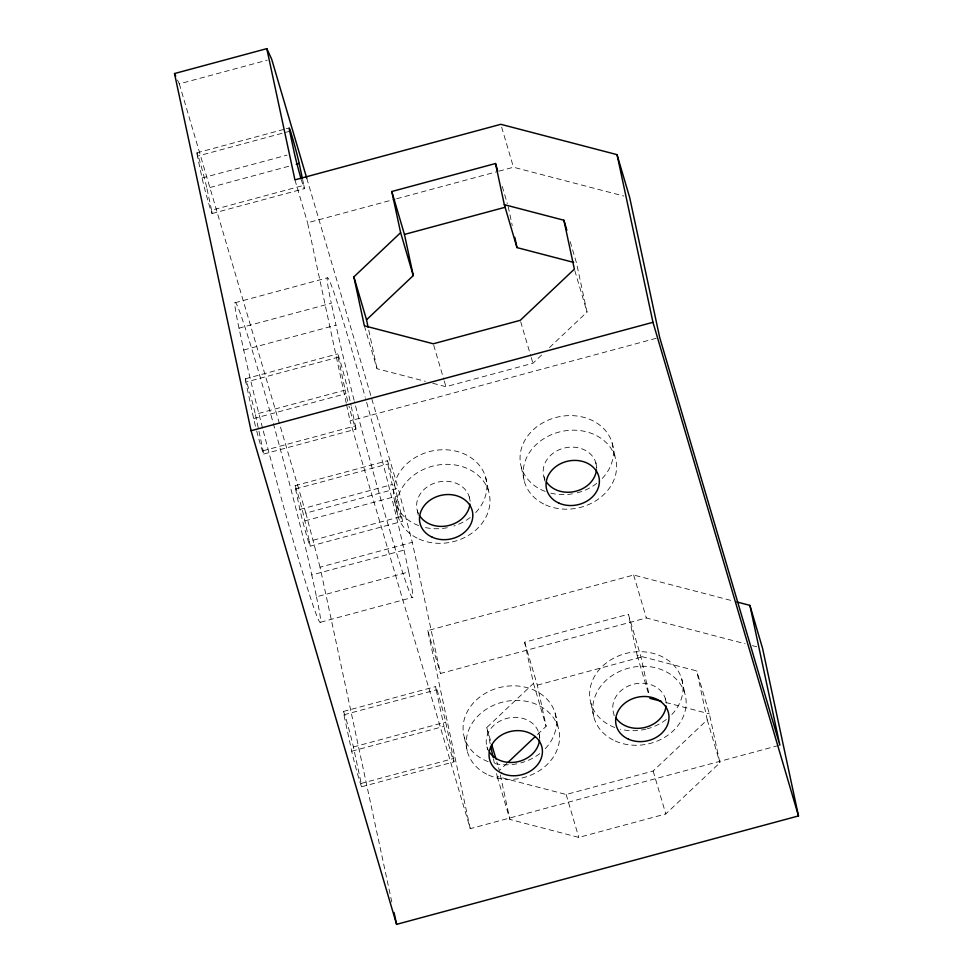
<?xml version="1.0" encoding="UTF-8"?>
<svg xmlns="http://www.w3.org/2000/svg" width="973" height="973" viewBox="0 0 973 973"><rect width="100%" height="100%" fill="white"/><g stroke="black" fill="none" stroke-linecap="round" stroke-linejoin="round"><path stroke-width="0.73" stroke-dasharray="4.87 3.65" d="M432.742 383.265L445.938 386.707L532.936 363.245L542.873 353.844M549.49 347.568L587.035 312.065L576.539 263.148L570.214 241.681M490.222 743.895L486.731 727.585L533.484 683.362L524.654 642.216L628.376 614.243L641.025 657.164L648.906 693.907M506.994 763.319L499.38 770.519L496.85 761.932M537.437 734.518L546.133 726.284L537.315 685.138L524.654 642.216M496.583 773.535L497.215 776.503L566.152 794.491L653.138 771.03L707.237 719.85L696.753 670.932L637.193 655.388L628.376 614.243M497.215 776.503L509.876 819.424L578.801 837.412L665.8 813.951L719.898 762.771L709.402 713.866L696.753 670.932M177.512 79.993L179.312 83.873L267.21 60.156M196.862 152.846L284.748 129.141M286.22 128.74L289.151 127.95M302.615 179.494L303.868 185.32L211.579 210.217A20.153 0.705 74.9 0 1 209.171 205.048A20.153 0.705 74.9 0 1 202.08 178.023L197.397 156.154L289.686 131.258M202.08 178.023L287.047 155.108M211.579 210.217L206.884 188.348L288.92 166.225M212.114 213.525L304.403 188.628M346.242 403.138L307.577 222.781L395.196 199.149M396.656 198.747L497.41 171.576M498.869 171.175L513.464 167.234L623.875 196.059M234.907 302.773L327.196 277.889M262.528 427.998A154.512 5.388 74.9 0 1 243.7 350.025L239.017 328.156L331.306 303.26A154.512 5.388 74.9 0 1 365.203 397.166M243.7 350.025L335.989 325.128L331.306 303.26M245.305 378.813L337.595 353.917M255.461 426.186A20.153 0.705 74.9 0 1 253.649 418.56L245.841 382.121L338.13 357.225A20.153 0.705 74.9 0 1 340.526 362.382A20.153 0.705 74.9 0 1 347.616 389.419L351.058 405.449M256.702 431.015A20.153 0.705 74.9 0 0 262.382 450.925A20.153 0.705 74.9 0 0 263.148 450.754L255.327 414.316L347.616 389.419M253.649 418.56L345.938 393.676L338.13 357.225M778.4 745.549L470.251 828.668L350.049 420.883L658.186 337.765M263.148 450.754L355.425 425.87L351.362 406.909M263.683 454.063L355.972 429.178M294.965 485.673L387.254 460.776M295.5 488.957L387.789 464.06M299.891 509.438L392.18 484.542L387.351 461.798A19.995 0.693 74.9 0 1 390.173 469.181A19.995 0.693 74.9 0 1 396.437 492.642L401.569 516.371L309.28 541.268A20.153 0.705 74.9 0 1 307.261 537.777A20.153 0.705 74.9 0 1 299.891 509.438L295.062 486.695A19.995 0.693 74.9 0 1 297.884 494.077A19.995 0.693 74.9 0 1 304.148 517.539L309.28 541.268M179.312 83.873L305.85 513.124L398.139 488.227L412.309 542.289L440.441 673.486L646.327 617.952L745.111 643.737M304.914 520.883L397.203 495.987M310.095 546.218L402.372 521.321M391.827 902.117L320.032 567.186L412.309 542.289M404.063 550.086L408.745 571.954L316.468 596.838L311.774 574.982L404.063 550.086A154.512 5.388 74.9 0 0 365.593 398.589M320.579 622.221L412.856 597.325M470.251 828.668L427.792 630.565L633.678 575.031L733.91 601.192M343.372 711.482L435.661 686.585M343.907 714.79L436.196 689.893A20.153 0.705 74.9 0 1 438.592 695.05A20.153 0.705 74.9 0 1 445.683 722.088L453.491 758.526L361.214 783.423A20.153 0.705 74.9 0 1 358.806 778.266A20.153 0.705 74.9 0 1 351.715 751.229L343.907 714.79A20.153 0.705 74.9 0 1 346.303 719.947A20.153 0.705 74.9 0 1 353.394 746.984L361.214 783.423M537.315 685.138L641.025 657.164M353.394 746.984L445.683 722.088M351.715 751.229L444.004 726.345L436.196 689.893M361.749 786.731L454.026 761.847M364.352 325.785L377.013 368.718L425.408 381.343M752.384 645.634L756.739 646.777M665.824 702.482L709.402 713.866M574.8 270.567L587.035 312.065M707.237 719.85L719.898 762.771M501.654 127.171L513.464 167.234M633.678 575.031L646.327 617.952M502.263 186.427L507.322 203.588M637.193 655.388L648.577 694.017M520.701 321.747L530.82 356.082M531.246 357.517L532.936 363.245M653.138 771.03L665.8 813.951M533.484 683.362L546.133 726.284M433.703 345.208L443.834 379.555M444.247 380.978L445.938 386.707M566.152 794.491L578.801 837.412M486.731 727.585L491.377 743.323M306.775 178.29L398.139 488.227M294.928 179.859L307.577 222.781M427.792 630.565L440.441 673.486M305.85 513.124L320.032 567.186M681.72 678.947L684.846 693.53M612.126 442.861L615.252 457.444M665.398 698.772L666.347 703.199M595.804 462.686L597.386 470.068M508.161 206.458L512.26 225.554M614.17 715.714L613.537 712.771A26.867 22.355 -12.1 0 1 635.71 683.727A26.867 22.355 -12.1 0 1 666.128 703.102M543.943 476.673L544.892 481.1M590.964 703.43L594.089 718.013M521.37 467.344L524.496 481.927M555.145 713.1L558.271 727.67M485.551 477.013L488.677 491.584M538.823 732.924L539.772 737.352M469.229 496.838L470.178 501.265M500.341 774.958L509.876 819.424M493.408 758.709L494.357 763.16M486.962 746.911L487.595 749.855M417.368 510.825L418.317 515.252M464.401 737.57L467.526 752.153M368.743 330.175L377.013 368.718M394.807 501.484L397.933 516.067M346.558 404.622L350.049 420.883M488.166 761.64A47.02 39.127 -12.1 0 1 470.397 706.653A47.02 39.127 -12.1 0 1 538.239 692.29A47.02 39.127 -12.1 0 1 544.175 749.769M539.784 753.601A47.02 39.127 -12.1 0 1 520.847 762.893M516.858 763.817A47.02 39.127 -12.1 0 1 493.785 763.367M614.741 727.5A47.02 39.127 -12.1 0 1 596.972 672.513A47.02 39.127 -12.1 0 1 664.814 658.149A47.02 39.127 -12.1 0 1 670.75 715.629M666.347 719.461A47.02 39.127 -12.1 0 1 652.603 727.074M651.314 727.549A47.02 39.127 -12.1 0 1 647.41 728.753M646.096 729.093A47.02 39.127 -12.1 0 1 620.348 729.227M545.148 491.414A47.02 39.127 -12.1 0 1 527.938 435.673A47.02 39.127 -12.1 0 1 596.79 423.024A47.02 39.127 -12.1 0 1 599.027 481.513M596.753 483.374A47.02 39.127 -12.1 0 1 573.827 493.591M572.477 493.834A47.02 39.127 -12.1 0 1 550.754 493.141M418.426 513.562A26.867 22.355 -12.1 0 1 437.826 482.146A26.867 22.355 -12.1 0 1 469.971 501.156M418.572 525.554A47.02 39.127 -12.1 0 1 401.363 469.813A47.02 39.127 -12.1 0 1 470.227 457.176A47.02 39.127 -12.1 0 1 472.452 515.654M470.19 517.514A47.02 39.127 -12.1 0 1 453.856 526.04M447.264 527.731A47.02 39.127 -12.1 0 1 424.192 527.281M245.841 382.121A20.153 0.705 74.9 0 1 248.237 387.278A20.153 0.705 74.9 0 1 255.327 414.316M355.425 425.87A20.153 0.705 74.9 0 1 354.671 426.028A20.153 0.705 74.9 0 1 348.991 406.118M347.75 401.29A20.153 0.705 74.9 0 1 345.938 393.676M453.491 758.526A20.153 0.705 74.9 0 1 451.095 753.37A20.153 0.705 74.9 0 1 444.004 726.345M239.017 328.156A154.512 5.388 74.9 0 1 257.431 367.745A154.512 5.388 74.9 0 1 311.774 574.982M316.468 596.838A154.512 5.388 74.9 0 1 309.086 593.384A154.512 5.388 74.9 0 1 262.905 429.434M401.569 516.371A20.153 0.705 74.9 0 1 399.538 512.893A20.153 0.705 74.9 0 1 392.18 484.542M408.745 571.954A154.512 5.388 74.9 0 1 401.083 567.587A154.512 5.388 74.9 0 1 354.452 401.667M354.087 400.231A154.512 5.388 74.9 0 1 335.989 325.128M197.397 156.154A20.153 0.705 74.9 0 1 199.793 161.323A20.153 0.705 74.9 0 1 206.884 188.348M303.868 185.32A20.153 0.705 74.9 0 1 301.46 180.163M544.989 479.421A26.867 22.355 -12.1 0 1 565.252 447.811A26.867 22.355 -12.1 0 1 596.558 468.487M489.492 752.226A26.867 22.355 -12.1 0 1 506.568 718.451A26.867 22.355 -12.1 0 1 539.577 738.714M488.641 775.128A47.02 39.127 -12.1 0 0 559.597 737.814A47.02 39.127 -12.1 0 0 490.453 706.799A47.02 39.127 -12.1 0 0 488.641 775.128M615.216 740.988A47.02 39.127 -12.1 0 0 686.16 703.674A47.02 39.127 -12.1 0 0 617.028 672.659A47.02 39.127 -12.1 0 0 615.216 740.988M545.622 504.902A47.02 39.127 -12.1 0 0 616.566 467.587A47.02 39.127 -12.1 0 0 547.434 436.573A47.02 39.127 -12.1 0 0 545.622 504.902M419.047 539.042A47.02 39.127 -12.1 0 0 489.991 501.727A47.02 39.127 -12.1 0 0 420.859 470.713A47.02 39.127 -12.1 0 0 419.047 539.042"/><path stroke-width="1.46" d="M495.512 163.525L504.33 204.671L563.89 220.226L574.374 269.132L520.275 320.312L433.289 343.785L364.352 325.785L353.868 276.879L400.621 232.656L391.791 191.511L495.512 163.525L497.617 170.689M368.11 327.208L366.529 319.801L413.27 275.578L404.452 234.432L391.791 191.511M508.088 762.285L535.259 736.573M736.816 601.946L749.891 605.364L762.552 648.286L798.492 815.933L396.595 924.35L251.083 430.711L174.508 73.547L266.797 48.65L271.601 58.976L306.775 178.29M296.242 164.242L299.173 163.452A20.153 0.705 74.9 0 0 292.082 136.427A20.153 0.705 74.9 0 0 289.686 131.258L294.369 153.126A20.153 0.705 74.9 0 0 301.144 179.093M404.452 234.432L505.242 207.237M251.083 430.711L652.968 322.306L617.028 154.646L500.815 124.313L294.928 179.859L266.797 48.65M504.33 204.671L516.979 247.604L573.644 262.394M649.842 698.31L661.47 701.351M174.508 73.547L175.712 76.125M617.028 154.646L629.689 197.58L659.658 337.363L779.86 745.16L749.891 605.364M652.968 322.306L798.492 815.933M563.89 220.226L566.845 230.236M400.621 232.656L413.27 275.578M353.868 276.879L366.529 319.801M491.791 744.759L496.011 759.062M514.778 237.315L516.979 247.604M490.866 746.863L493.092 757.237M299.173 163.452L302.299 178.035M394.053 912.492L396.595 924.35M469.886 504.099A26.867 22.355 -12.1 0 1 448.784 525.505A26.867 22.355 -12.1 0 1 419.898 516.14M596.461 469.959A26.867 22.355 -12.1 0 1 575.347 491.365A26.867 22.355 -12.1 0 1 546.461 482M666.055 706.045A26.867 22.355 -12.1 0 1 644.941 727.451A26.867 22.355 -12.1 0 1 616.055 718.086M539.48 740.185A26.867 22.355 -12.1 0 1 518.378 761.591A26.867 22.355 -12.1 0 1 489.492 752.226M501.886 773.316A26.867 22.355 -12.1 0 0 542.423 751.995A26.867 22.355 -12.1 0 0 502.919 734.274A26.867 22.355 -12.1 0 0 501.886 773.316M628.449 739.176A26.867 22.355 -12.1 0 0 668.998 717.855A26.867 22.355 -12.1 0 0 629.495 700.134A26.867 22.355 -12.1 0 0 628.449 739.176M558.855 503.09A26.867 22.355 -12.1 0 0 599.404 481.769A26.867 22.355 -12.1 0 0 559.901 464.048A26.867 22.355 -12.1 0 0 558.855 503.09M432.292 537.23A26.867 22.355 -12.1 0 0 472.829 515.909A26.867 22.355 -12.1 0 0 433.326 498.188A26.867 22.355 -12.1 0 0 432.292 537.23"/></g></svg>
